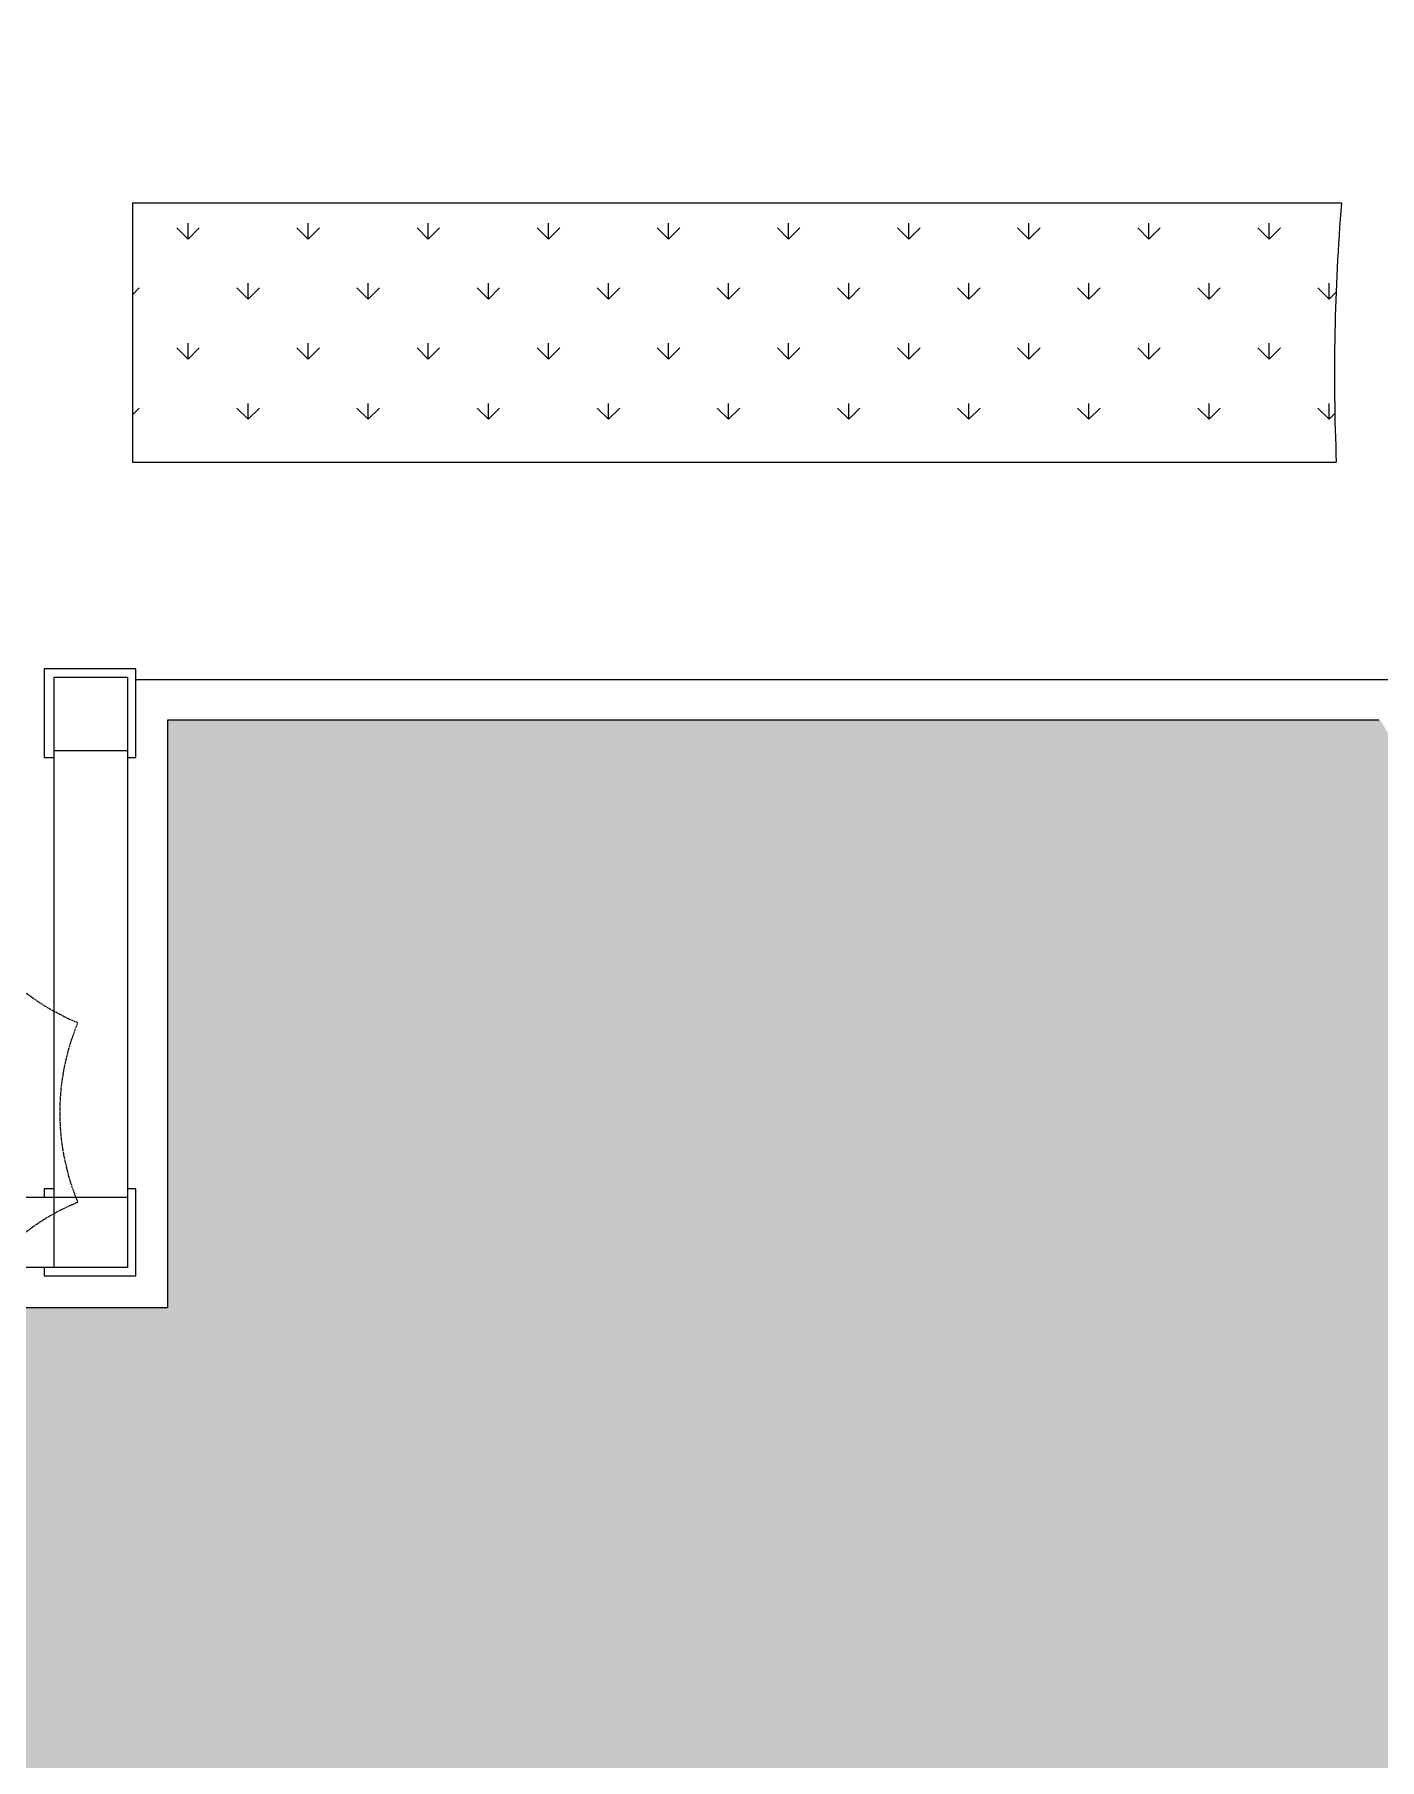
# Model space of a CAD drawing. Header units: millimetres. Extents: x -6033 to 120673, y -4970 to 90533.
# Drawn here: x 71254 to 79299, y 29224 to 39540 of the extents above; entities that cross this region are included whole.
import ezdxf

# ---------------------------------------------------------------- set-up
doc = ezdxf.new("R2010")
doc.units = ezdxf.units.MM
doc.linetypes.add('I-AR$0$ACAD_ISO02W100', pattern=[15, 12, -3])
for name, color, linetype in [('I-AR$0$3-地面', 8, 'Continuous'), ('I-AR$0$9-填充', 8, 'Continuous'), ('I-AR$0$L-ELEV-MARK', 253, 'Continuous')]:
    doc.layers.add(name, color=color, linetype=linetype)
doc.layers.add('I-AR$0$I-SCOPE', color=252, linetype='Continuous', lineweight=35)
pattern_1 = [(90, (-273251.6522538068, 190733.4542391462), (-359.2102448, 359.2102448), [95.25, -623.1704896]), (45, (-273251.6522538068, 190733.4542391462), (-359.2102448427661, 359.2102448427661), [95.25, -412.75]), (135, (-273251.6522538068, 190733.4542391462), (-359.2102448427661, -359.2102448427661), [95.25, -412.75])]

# ---------------------------------------------------------------- blocks, each defined once
blk = doc.blocks.new('I-AR$0$A$C5e96f56e')
at = {"layer": 'I-AR$0$L-ELEV-MARK', "color": 252, "linetype": 'I-AR$0$ACAD_ISO02W100'}
for centre, start, end in [((-989.9494936630363, 2389.94949366356), 270, 314.9999999976418), ((989.9494936595438, 2389.949493663502), 225, 270), ((-2389.949493663036, 989.9494936636183), 314.9999999976418, 0), ((2389.949493667344, 989.9494936636765), 180, 225), ((-2389.94949366292, -989.9494936589617), 0, 45), ((2389.949493667344, -989.9494936589035), 134.9999999976418, 180), ((-989.9494936630363, -2389.949493658787), 45, 90), ((989.9494936595438, -2389.949493658787), 90, 134.9999999976418)]:
    blk.add_arc(centre, 1400, start, end, dxfattribs=at)
blk = doc.blocks.new('I-AR')
at = {"layer": 'I-AR$0$9-填充'}
h = blk.add_hatch(dxfattribs=at)
h.set_pattern_fill('GRASS', color=256, scale=20)
h.set_pattern_definition(pattern_1)
edge = h.paths.add_edge_path()
edge.add_line((96200, 65940), (67080, 65940))
edge.add_line((67080, 65940), (67098.56772479462, 65404.42143392797))
edge.add_arc((66800.59285495663, 58350.82716810788), 7059.885345376705, 59.555843105020074, 87.58101235503852, ccw=False)
edge.add_arc((66906.49363074219, 58690.435928249), 6713.926906089807, -7.215279069314988, 58.866463392851585, ccw=False)
edge.add_arc((66662.11441001808, 58632.79464086366), 6949.686958628766, 311.2033822070371, 353.509241579528, ccw=False)
edge.add_line((71240.10862691654, 53404.01679389164), (71240.10862691654, 51864.1770050895))
edge.add_arc((67179.426417273, 51841.1126786668), 4060.747710812019, -50.80688439189572, 0.32543161034237755, ccw=False)
edge.add_arc((73234.28660323424, 55945.38266907228), 8047.017238033767, 244.3073907732731, 262.3810128212969)
edge.add_arc((72594.40225089621, 52652.27799340905), 4702.300663284884, 264.7896409812221, 298.7984684725511)
edge.add_arc((72620.93916342175, 53741.83595042868), 5670.870263654464, 293.2517854655098, 330.6093027463011)
edge.add_arc((73250.80273834476, 52752.0384155091), 4669.216621075791, 337.4147043296702, 357.6494503984037)
edge.add_arc((84681.55240436131, 51782.82073227296), 6810.015933267933, 142.3864570404765, 173.4423989128501, ccw=False)
edge.add_arc((84374.33677422674, 52142.85514023763), 6347.66766899079, 93.15542869634908, 143.2683220727298, ccw=False)
edge.add_arc((84658.98816873273, 52466.32591896318), 6047.901985582997, 43.873240230559304, 96.0179040917115, ccw=False)
edge.add_arc((84453.25547138369, 51889.92360785799), 6601.338333766303, -39.79963821011472, 46.242770026181006, ccw=False)
edge.add_arc((81977.60784296179, 54545.90765867641), 10213.63518444022, 299.3577383532407, 317.6421154930655, ccw=False)
edge.add_arc((89994.78118272172, 40495.08083228706), 5964.052808016905, 120.308866941474, 149.0495847369888)
edge.add_arc((87881.37239511451, 41845.80067141893), 3457.635540556235, 150.2340941762149, 180.1543724875687)
edge.add_arc((85724.12870252365, 42303.87885726741), 1381.826173200813, 199.7699118248811, 246.5201334327749)
edge.add_arc((82877.2327868999, 37779.21967953871), 3985.327974789196, -35.309581790730476, 54.816404415500074, ccw=False)
edge.add_arc((80299.08139790548, 40760.85994444831), 7869.279253358517, 301.873360268039, 317.80806438167986, ccw=False)
edge.add_arc((84638.83056885703, 33541.60470388152), 567.3400906768735, 108.9700077243262, 192.3596683134018)
edge.add_arc((84831.74482778413, 33583.87731577703), 764.8315715407028, 192.3596683134025, 228.2216972283975)
edge.add_arc((87824.90804032749, 35941.96613408843), 4565.624419428991, 219.897175101431, 247.6207879858491)
edge.add_arc((89768.45910380734, 40705.18112126525), 9710.085716633463, 247.7172706748629, 260.9367800147598)
edge.add_arc((85123.5449576187, 20762.35167126564), 10812.49754468073, 51.718316115996686, 73.25431967458098, ccw=False)
edge.add_arc((87587.82646075264, 24098.68160498494), 6668.18964409117, 6.697701199655683, 50.579299126780086, ccw=False)
edge.add_line((94210.50790942414, 24876.39849369839), (96200.00000000047, 24876.39849369839))
edge.add_line((96200, 24876.39849369839), (96200, 65940))
h.paths.add_polyline_path([(79188.21396048786, 58194.70486277889), (76733.91714635445, 58362.11796900173), (76901.33025257709, 60816.41478313503), (79355.6270667105, 60649.00167691219)], flags=16)
h.paths.add_polyline_path([(78974.39963007392, 58439.82408297478), (76979.03636655072, 58575.93229941613), (77115.14458299195, 60571.29556293912), (79110.50784651516, 60435.1873464978)], flags=0)
h = blk.add_hatch(dxfattribs=at)
h.set_pattern_fill('GRASS', color=256, scale=20)
h.set_pattern_definition([(90, (-458740.6085723289, 230134.0673350341), (-359.2102448, 359.2102448), [95.25, -623.1704896]), (45, (-458740.6085723289, 230134.0673350341), (-359.2102448427661, 359.2102448427661), [95.25, -412.75]), (135, (-458740.6085723289, 230134.0673350341), (-359.2102448427661, -359.2102448427661), [95.25, -412.75])])
h.paths.add_polyline_path([(71839.95346846664, 38532.32384655465), (79070.83630992612, 38532.32384655465, 0.03047547480537213), (79040.11991216103, 36982.32384655465), (71839.95346846664, 36982.32384655465)])
h = blk.add_hatch(dxfattribs=at)
h.set_pattern_fill('GRASS', color=256, scale=20)
h.set_pattern_definition(pattern_1)
h.paths.add_polyline_path([(82970.85774405254, 31762.22691686291, -0.06974068509135774), (81905.87884305092, 33506.05024618097, -0.2082086757244713), (79301.87741255248, 35442.32384655465), (72050.9593638531, 35442.32384655465), (72051.2404052671, 31926.70019072731), (66885.50936689926, 31926.28723857456), (66977.50874201534, 29234.8271883791, -0.4105332614492804), (64310.95295789326, 26214.41731862529), (60769.0301765264, 26214.41731862529), (60769.0301765264, 24876.39849369839), (92352.96776823932, 24876.39849369839, 0.1812807818631404), (90667.4007597263, 27817.23473441729, 0.09055463048094745), (87816.21493508434, 29321.27920815698, -0.05403998979383205), (85422.26934502507, 30004.0076042047, -0.1194171545799008)])
at = {"layer": 'I-AR$0$I-SCOPE'}
h = blk.add_hatch(dxfattribs=at)
h.set_pattern_fill('ANSI31', color=256, scale=200)
h.set_pattern_definition([(45, (0, 0), (-449.0128060534577, 449.0128060534577), [])])
h.paths.add_polyline_path([(63300.00000000001, 72640), (66630, 72640), (66630, 70889.38256153524), (90600, 70889.99999999999), (90600, 66390.00000000001), (96650.00000000001, 66390.00000000001), (96650, 24876.39849369839), (18340, 24876.39849369839), (18340, 66390), (48090, 66390), (48090, 72640), (51400, 72640), (51400, 72649.88673694879), (52869.5, 72649.88673694879), (52869.5, 72640), (55240.00000000001, 72640), (55240.00000000001, 72790.00000000013), (59460, 72790.00000000013), (59460, 72640), (61830.5, 72640), (61830.5, 72649.88673694879), (63300, 72649.88673694879)], flags=16)
h.paths.add_polyline_path([(7330, 0), (7330, -1770), (11180, -1770), (11180, 0), (18450, 0), (18449.99999999991, 2899.999999999971), (27550, 2899.999999999971), (27550, 18090), (37037.33127936907, 18090), (37037.33127936907, 17350), (96200, 17350), (96200, 18120), (114640, 18120), (114640, 84500), (0, 84500), (0, 0)])
at = {"layer": 'I-AR$0$3-地面', "color": 3}
for p, q in [((71839.95346846664, 38532.32384655465), (71839.95346846664, 36982.32384655465)), ((71810.97420350602, 35256.68098444593), (71370.97420350602, 35256.68098444593))]:
    blk.add_line(p, q, dxfattribs=at)
for points in [[(71839.95346846664, 38532.32384655465), (79070.83630992612, 38532.32384655465)], [(71839.95346846664, 36982.32384655465), (79040.11991216103, 36982.32384655465)], [(71810.97420350602, 35216.68098444593), (71860.97420350602, 35216.68098444593), (71860.97420350602, 35746.68098444593), (71310.97420350602, 35746.68098444593), (71310.97420350602, 35216.68098444593), (71370.97420350602, 35216.68098444593)], [(66977.59957363317, 29232.1698913021), (66885.50936689926, 31926.28723857456), (72051.2404052671, 31926.70019072731), (72050.9593638531, 35442.32384655465), (79295.48317287723, 35442.32384655465)], [(71310.97420350602, 32166.64150802614), (71310.97420350602, 32116.68098444593), (71860.97420350602, 32116.68098444593), (71860.97420350602, 32636.68098444593), (71810.97420350602, 32636.68098444593)], [(71370.97420350602, 32636.68098444593), (71310.97420350602, 32636.68098444593), (71310.97420350602, 32586.64150802614)]]:
    blk.add_lwpolyline(points, dxfattribs=at)
for points in [[(71810.97420350602, 32166.68098444593), (71370.97420350602, 32166.68098444593), (71370.97420350602, 35696.68098444593), (71810.97420350602, 35696.68098444593)], [(71810.97420350602, 32166.68098444593), (66615.97204760415, 32166.26569233957), (66615.97204760415, 32586.26569233957), (71810.97420350602, 32586.68098444593)]]:
    blk.add_lwpolyline(points, close=True, dxfattribs=at)
at = {"layer": 'I-AR$0$3-地面'}
blk.add_lwpolyline([(71860.97420350602, 35682.32384655465), (79443.73224021168, 35682.32384655465)], dxfattribs=at)
at = {"layer": 'I-AR$0$3-地面', "color": 3}
blk.add_arc((91758.81120359199, 37505.58150319094), 12729.45037077225, 175.3735647394318, 182.3558680003594, dxfattribs=at)
at = {"layer": 'I-AR$0$L-ELEV-MARK', "xscale": -0.9999999999999998, "rotation": 22.49999999999992}
blk.add_blockref('I-AR$0$A$C5e96f56e', (70220.02050962439, 33093.27815404907), dxfattribs=at)

msp = doc.modelspace()

# ---------------------------------------------------------------- block references
msp.add_blockref('I-AR', (0, 0))

doc.saveas('drawing.dxf')
